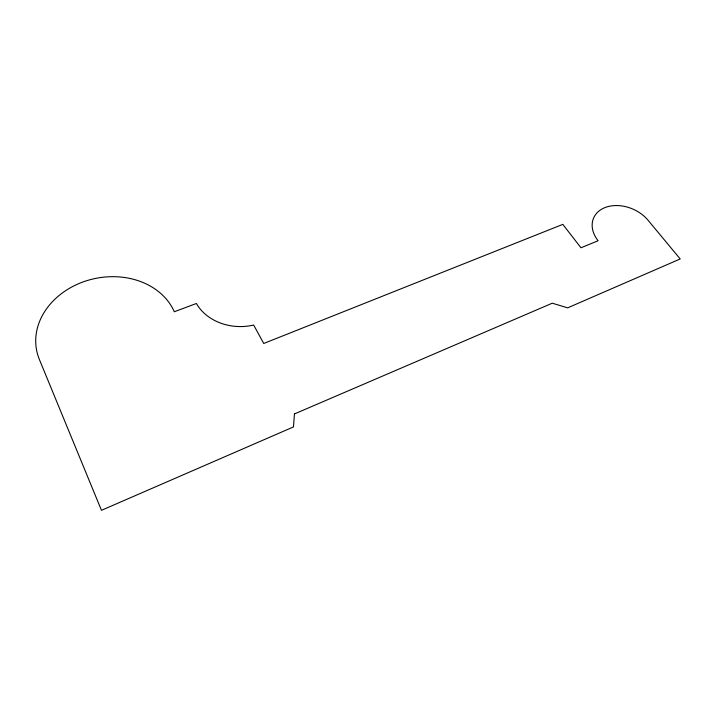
<?xml version="1.0" encoding="UTF-8"?>
<svg xmlns="http://www.w3.org/2000/svg" width="716" height="716" viewBox="0 0 716 716"><rect width="100%" height="100%" fill="white"/><g stroke="black" fill="none" stroke-linecap="round" stroke-linejoin="round"><path stroke-width="1.07" d="M294.455 413.946L293.462 426.924L101.466 510.32L39.353 359.396A71.868 58.855 -11.9 0 1 83.853 281.656A71.868 58.855 -11.9 0 1 174.31 311.755L196.417 303.486A48.554 39.908 -0.2 0 0 253.67 325.055L263.73 343.483L562.821 224.368L580.971 247.79L598.102 240.746A32.372 23.744 23.2 0 1 604.635 207.721A32.372 23.744 23.2 0 1 648.025 220.215L680.2 258.959L567.663 307.844L552.269 303.199L294.455 413.946"/></g></svg>
